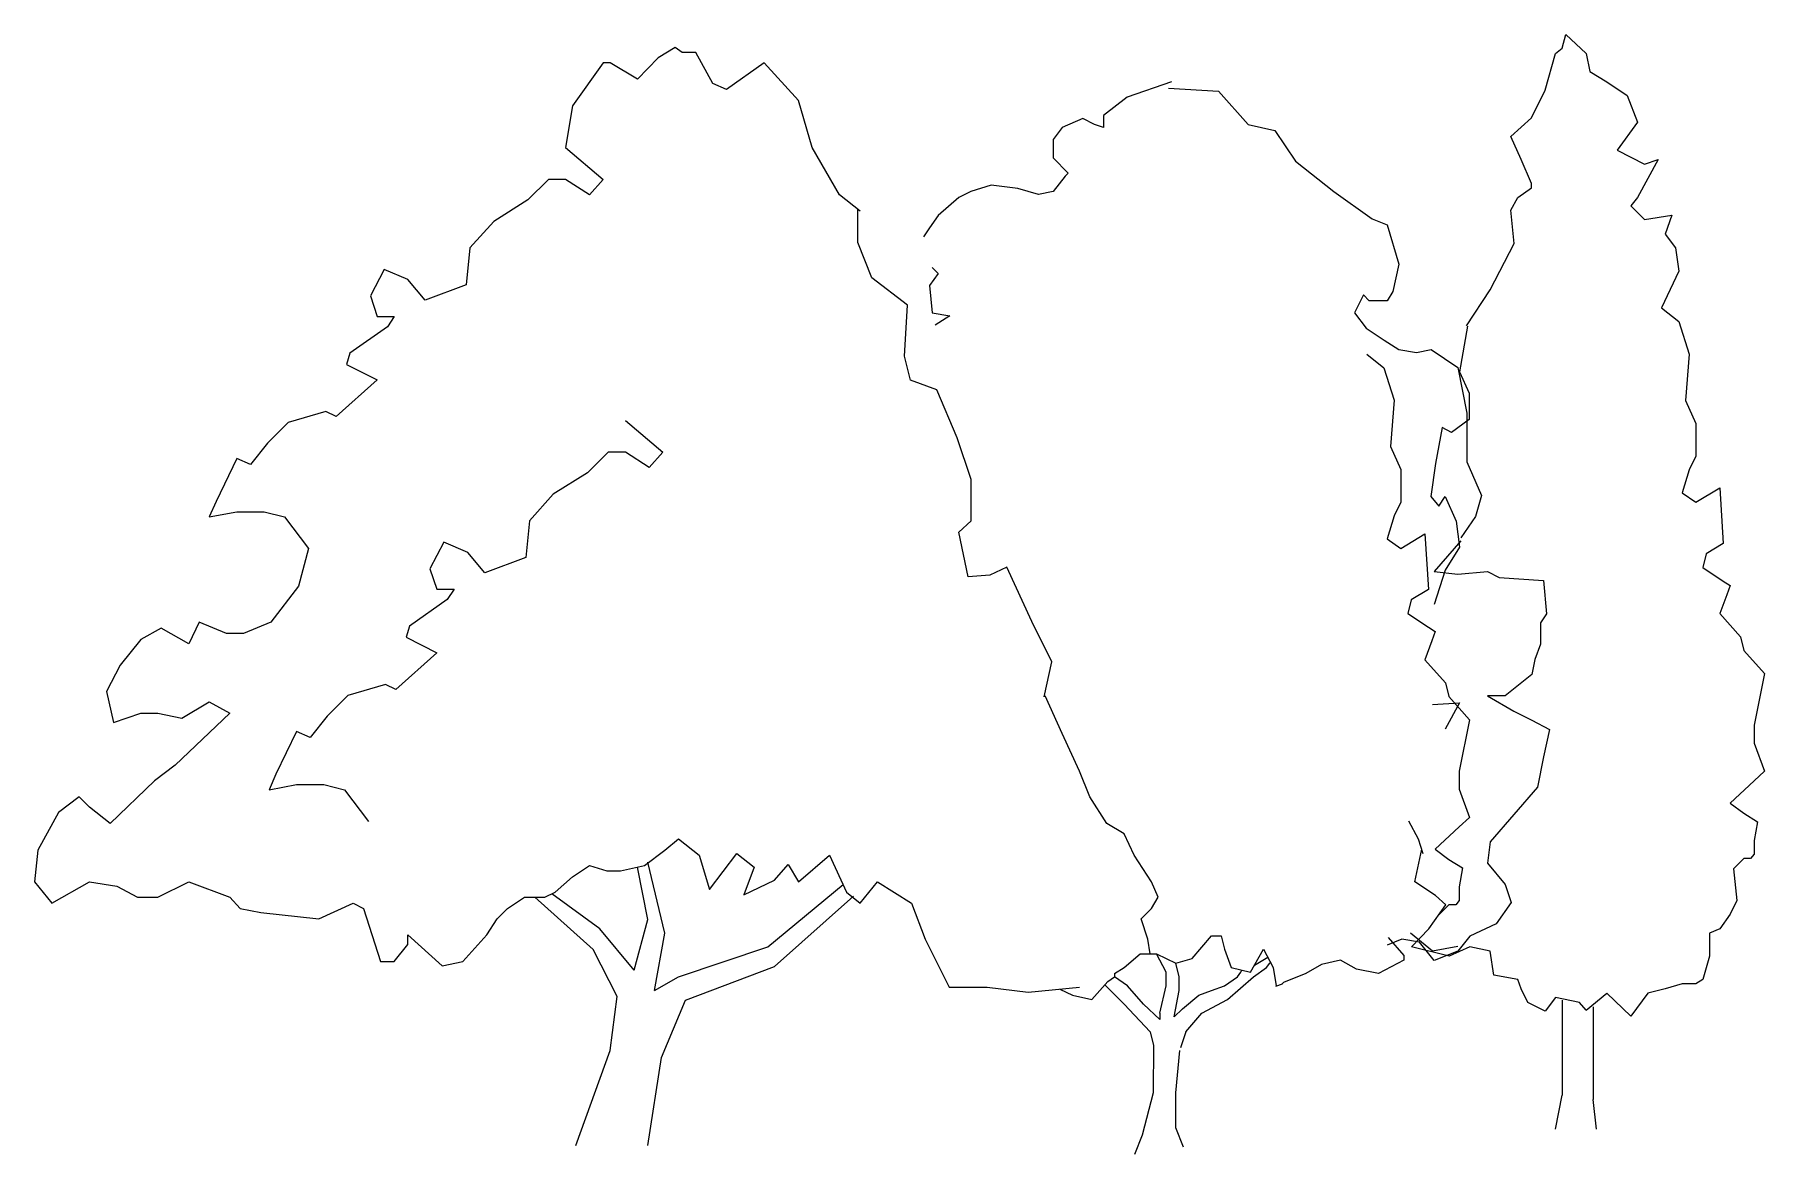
# Model space of a CAD drawing. Header units: millimetres. Extents: x 444.68 to 446.25, y 2593.16 to 2594.18.
import ezdxf

# ---------------------------------------------------------------- set-up
doc = ezdxf.new("R2010")
doc.units = ezdxf.units.MM
doc.header["$LTSCALE"] = 10
doc.layers.add('Vegetais', color=94, linetype='Continuous')

msp = doc.modelspace()

# ---------------------------------------------------------------- linework, layer by layer
at = {"layer": 'Vegetais'}
for p, q in [((446.0703, 2594.1703), (446.0734, 2594.1828)), ((446.0734, 2594.1828), (446.0921, 2594.1656)), ((445.2455, 2594.1617), (445.2267, 2594.1422)), ((445.2611, 2594.1711), (445.2455, 2594.1617)), ((445.2673, 2594.1664), (445.2611, 2594.1711)), ((445.2798, 2594.1664), (445.2673, 2594.1664)), ((445.2955, 2594.1383), (445.2798, 2594.1664)), ((446.0546, 2594.132), (446.064, 2594.1656)), ((446.064, 2594.1656), (446.0703, 2594.1703)), ((446.0921, 2594.1656), (446.0953, 2594.1492)), ((445.1955, 2594.157), (445.1673, 2594.118)), ((445.2017, 2594.157), (445.1955, 2594.157)), ((445.2267, 2594.1422), (445.2017, 2594.157)), ((445.3423, 2594.157), (445.308, 2594.1328)), ((445.3736, 2594.1226), (445.3423, 2594.157)), ((446.0953, 2594.1492), (446.1109, 2594.1398)), ((445.308, 2594.1328), (445.2955, 2594.1383)), ((445.7137, 2594.1396), (445.6733, 2594.1258)), ((445.7111, 2594.1341), (445.7568, 2594.1313)), ((445.7568, 2594.1313), (445.7838, 2594.1008)), ((446.0421, 2594.107), (446.0546, 2594.132)), ((446.1109, 2594.1398), (446.1296, 2594.1273)), ((445.1673, 2594.118), (445.1611, 2594.0797)), ((445.3861, 2594.0797), (445.3736, 2594.1226)), ((445.6733, 2594.1258), (445.6518, 2594.1091)), ((446.1296, 2594.1273), (446.139, 2594.1031)), ((445.6141, 2594.098), (445.606, 2594.087)), ((445.6329, 2594.1064), (445.6141, 2594.098)), ((445.6437, 2594.1008), (445.6329, 2594.1064)), ((445.6518, 2594.098), (445.6437, 2594.1008)), ((445.6518, 2594.1091), (445.6518, 2594.098)), ((445.7838, 2594.1008), (445.808, 2594.0953)), ((446.0234, 2594.0898), (446.0421, 2594.107)), ((446.139, 2594.1031), (446.1203, 2594.0773)), ((445.606, 2594.087), (445.606, 2594.0759)), ((445.808, 2594.0953), (445.8269, 2594.0675)), ((446.0328, 2594.0688), (446.0234, 2594.0898)), ((445.1611, 2594.0797), (445.1955, 2594.0508)), ((445.4111, 2594.0367), (445.3861, 2594.0797)), ((445.606, 2594.0759), (445.606, 2594.0703)), ((445.606, 2594.0703), (445.6195, 2594.0565)), ((445.8269, 2594.0675), (445.8619, 2594.0398)), ((446.0421, 2594.0469), (446.0328, 2594.0688)), ((446.1203, 2594.0773), (446.1453, 2594.0648)), ((446.1578, 2594.0688), (446.139, 2594.0344)), ((446.1453, 2594.0648), (446.1578, 2594.0688)), ((445.1455, 2594.0508), (445.1267, 2594.032)), ((445.1611, 2594.0508), (445.1455, 2594.0508)), ((445.183, 2594.0367), (445.1611, 2594.0508)), ((445.1955, 2594.0508), (445.183, 2594.0367)), ((445.6168, 2594.0537), (445.606, 2594.0398)), ((445.6195, 2594.0565), (445.6168, 2594.0537)), ((445.4298, 2594.0219), (445.4111, 2594.0367)), ((445.5306, 2594.0398), (445.5198, 2594.0343)), ((445.5494, 2594.0454), (445.5306, 2594.0398)), ((445.5737, 2594.0426), (445.5494, 2594.0454)), ((445.5925, 2594.0371), (445.5737, 2594.0426)), ((445.606, 2594.0398), (445.5925, 2594.0371)), ((445.8619, 2594.0398), (445.8969, 2594.0149)), ((446.0296, 2594.0344), (446.0421, 2594.043)), ((446.0421, 2594.043), (446.0421, 2594.0469)), ((445.1267, 2594.032), (445.0955, 2594.0125)), ((445.4276, 2593.9931), (445.4276, 2594.0237)), ((445.5198, 2594.0343), (445.501, 2594.0177)), ((446.0234, 2594.0227), (446.0296, 2594.0344)), ((446.0265, 2593.9922), (446.0234, 2594.0227)), ((446.139, 2594.0344), (446.1328, 2594.0266)), ((446.1328, 2594.0266), (446.1453, 2594.0141)), ((445.0955, 2594.0125), (445.0736, 2593.9883)), ((445.4929, 2594.0066), (445.4875, 2593.9983)), ((445.501, 2594.0177), (445.4929, 2594.0066)), ((445.8969, 2594.0149), (445.9104, 2594.0093)), ((445.9104, 2594.0093), (445.9211, 2593.9733)), ((446.1453, 2594.0141), (446.1703, 2594.018)), ((446.1703, 2594.018), (446.164, 2594.0008)), ((445.0736, 2593.9883), (445.0705, 2593.9547)), ((445.4403, 2593.961), (445.4276, 2593.9931)), ((446.0046, 2593.95), (446.0265, 2593.9922)), ((446.164, 2594.0008), (446.1734, 2593.9883)), ((446.1734, 2593.9883), (446.1765, 2593.9672)), ((445.9211, 2593.9733), (445.9158, 2593.9484)), ((444.9955, 2593.9687), (444.983, 2593.9445)), ((445.0173, 2593.9594), (444.9955, 2593.9687)), ((445.033, 2593.9406), (445.0173, 2593.9594)), ((445.4729, 2593.9362), (445.4403, 2593.961)), ((445.501, 2593.965), (445.4929, 2593.9539)), ((445.4956, 2593.9705), (445.501, 2593.965)), ((446.1765, 2593.9672), (446.1609, 2593.9336)), ((444.983, 2593.9445), (444.9892, 2593.9258)), ((445.0705, 2593.9547), (445.033, 2593.9406)), ((445.4929, 2593.9539), (445.4956, 2593.929)), ((445.8888, 2593.9456), (445.8807, 2593.929)), ((445.8942, 2593.94), (445.8888, 2593.9456)), ((445.9104, 2593.94), (445.8942, 2593.94)), ((445.9158, 2593.9484), (445.9104, 2593.94)), ((445.9828, 2593.9172), (446.0046, 2593.95)), ((444.9892, 2593.9258), (445.0048, 2593.9258)), ((445.0048, 2593.9258), (444.9986, 2593.9164)), ((445.4701, 2593.8895), (445.4729, 2593.9362)), ((445.4956, 2593.929), (445.5117, 2593.9262)), ((445.5117, 2593.9262), (445.4982, 2593.9179)), ((445.8807, 2593.929), (445.8915, 2593.9151)), ((446.1609, 2593.9336), (446.1765, 2593.9211)), ((444.9986, 2593.9164), (444.9642, 2593.8922)), ((445.8915, 2593.9151), (445.9077, 2593.904)), ((445.9838, 2593.917), (445.9765, 2593.8752)), ((446.1765, 2593.9211), (446.1859, 2593.8914)), ((445.9077, 2593.904), (445.9211, 2593.8957)), ((445.9211, 2593.8957), (445.9373, 2593.8929)), ((445.9373, 2593.8929), (445.9508, 2593.8957)), ((445.9508, 2593.8957), (445.975, 2593.8791)), ((444.9642, 2593.8922), (444.9611, 2593.882)), ((444.9611, 2593.882), (444.9892, 2593.868)), ((445.4757, 2593.8677), (445.4701, 2593.8895)), ((445.8919, 2593.8915), (445.9075, 2593.879)), ((445.9075, 2593.879), (445.9169, 2593.8494)), ((445.975, 2593.8791), (445.9831, 2593.8375)), ((446.1859, 2593.8914), (446.1828, 2593.8492)), ((444.9892, 2593.868), (444.9517, 2593.8344)), ((445.4998, 2593.8589), (445.4757, 2593.8677)), ((445.9765, 2593.8752), (445.9852, 2593.8558)), ((445.5183, 2593.8151), (445.4998, 2593.8589)), ((445.9169, 2593.8494), (445.9137, 2593.8072)), ((445.9852, 2593.8558), (445.9852, 2593.8319)), ((446.1828, 2593.8492), (446.1921, 2593.8281)), ((444.9423, 2593.839), (444.908, 2593.8289)), ((444.9517, 2593.8344), (444.9423, 2593.839)), ((445.2156, 2593.8308), (445.2499, 2593.8019)), ((445.9852, 2593.8319), (445.9693, 2593.8199)), ((445.9831, 2593.8375), (445.9831, 2593.7931)), ((444.908, 2593.8289), (444.8892, 2593.8101)), ((445.531, 2593.7772), (445.5183, 2593.8151)), ((445.9606, 2593.8244), (445.9547, 2593.7915)), ((445.9693, 2593.8199), (445.9606, 2593.8244)), ((446.1921, 2593.8281), (446.1921, 2593.7984)), ((444.8892, 2593.8101), (444.8736, 2593.7906)), ((445.1999, 2593.8019), (445.1812, 2593.7832)), ((445.2156, 2593.8019), (445.1999, 2593.8019)), ((445.2374, 2593.7879), (445.2156, 2593.8019)), ((445.2499, 2593.8019), (445.2374, 2593.7879)), ((445.9137, 2593.8072), (445.9231, 2593.7861)), ((446.1921, 2593.7984), (446.1859, 2593.7859)), ((444.8611, 2593.7961), (444.8423, 2593.757)), ((444.8736, 2593.7906), (444.8611, 2593.7961)), ((445.1812, 2593.7832), (445.1499, 2593.7637)), ((445.9231, 2593.7861), (445.9231, 2593.7564)), ((445.9547, 2593.7915), (445.9504, 2593.7617)), ((445.9831, 2593.7931), (445.9966, 2593.7626)), ((446.1859, 2593.7859), (446.1796, 2593.7648)), ((445.531, 2593.7393), (445.531, 2593.7772)), ((446.1921, 2593.7563), (446.214, 2593.7695)), ((446.214, 2593.7695), (446.2171, 2593.7188)), ((444.8423, 2593.757), (444.8361, 2593.743)), ((445.1499, 2593.7637), (445.1281, 2593.7394)), ((445.9231, 2593.7564), (445.9169, 2593.7439)), ((445.9504, 2593.7617), (445.9576, 2593.7527)), ((445.9576, 2593.7527), (445.9635, 2593.7617)), ((445.9635, 2593.7617), (445.9736, 2593.7392)), ((445.9966, 2593.7626), (445.9912, 2593.7432)), ((446.1796, 2593.7648), (446.1921, 2593.7563)), ((444.8361, 2593.743), (444.8611, 2593.7476)), ((444.8611, 2593.7476), (444.8861, 2593.7476)), ((444.8861, 2593.7476), (444.9048, 2593.743)), ((444.9048, 2593.743), (444.9267, 2593.714)), ((445.1281, 2593.7394), (445.1249, 2593.7058)), ((445.5197, 2593.7291), (445.531, 2593.7393)), ((445.9169, 2593.7439), (445.9106, 2593.7228)), ((445.9736, 2593.7392), (445.9765, 2593.7153)), ((445.9912, 2593.7432), (445.9777, 2593.7238)), ((445.0499, 2593.7199), (445.0374, 2593.6957)), ((445.0718, 2593.7105), (445.0499, 2593.7199)), ((445.5282, 2593.6882), (445.5197, 2593.7291)), ((445.9106, 2593.7228), (445.9231, 2593.7142)), ((445.9231, 2593.7142), (445.945, 2593.7275)), ((445.945, 2593.7275), (445.9481, 2593.6767)), ((445.9777, 2593.7211), (445.9535, 2593.6933)), ((444.9267, 2593.714), (444.9173, 2593.6797)), ((445.0874, 2593.6918), (445.0718, 2593.7105)), ((445.1249, 2593.7058), (445.0874, 2593.6918)), ((445.9765, 2593.7153), (445.9635, 2593.6944)), ((446.2015, 2593.7094), (446.1984, 2593.6969)), ((446.2171, 2593.7188), (446.2015, 2593.7094)), ((445.0374, 2593.6957), (445.0437, 2593.6769)), ((445.548, 2593.6897), (445.5282, 2593.6882)), ((445.5636, 2593.697), (445.548, 2593.6897)), ((445.5863, 2593.6474), (445.5636, 2593.697)), ((445.9635, 2593.6944), (445.9533, 2593.663)), ((445.9535, 2593.6933), (445.975, 2593.6906)), ((445.975, 2593.6906), (446.002, 2593.6933)), ((446.002, 2593.6933), (446.0127, 2593.6878)), ((446.0127, 2593.6878), (446.0531, 2593.685)), ((446.1984, 2593.6969), (446.2171, 2593.6844)), ((444.9173, 2593.6797), (444.8923, 2593.6469)), ((445.0437, 2593.6769), (445.0593, 2593.6769)), ((445.0593, 2593.6769), (445.0531, 2593.6676)), ((445.9481, 2593.6767), (445.9325, 2593.6673)), ((446.0531, 2593.685), (446.0558, 2593.6545)), ((446.2203, 2593.6719), (446.214, 2593.6547)), ((446.2171, 2593.6844), (446.2234, 2593.6805)), ((446.2234, 2593.6805), (446.2203, 2593.6719)), ((445.0531, 2593.6676), (445.0187, 2593.6433)), ((445.9325, 2593.6673), (445.9294, 2593.6548)), ((444.7923, 2593.6414), (444.7736, 2593.6312)), ((444.8173, 2593.6273), (444.7923, 2593.6414)), ((444.8267, 2593.6469), (444.8173, 2593.6273)), ((444.8517, 2593.6367), (444.8267, 2593.6469)), ((444.8923, 2593.6469), (444.8673, 2593.6367)), ((445.0187, 2593.6433), (445.0156, 2593.6332)), ((445.6047, 2593.6109), (445.5863, 2593.6474)), ((445.9294, 2593.6548), (445.9481, 2593.6423)), ((445.9481, 2593.6423), (445.9544, 2593.6384)), ((446.0558, 2593.6545), (446.0504, 2593.6462)), ((446.0504, 2593.6462), (446.0504, 2593.6268)), ((446.214, 2593.6547), (446.2328, 2593.6336)), ((444.7736, 2593.6312), (444.7548, 2593.6078)), ((444.8673, 2593.6367), (444.8517, 2593.6367)), ((445.0156, 2593.6332), (445.0437, 2593.6191)), ((445.9512, 2593.6298), (445.945, 2593.6126)), ((445.9544, 2593.6384), (445.9512, 2593.6298)), ((446.0504, 2593.6268), (446.0451, 2593.6129)), ((446.2328, 2593.6336), (446.2359, 2593.6211)), ((445.0437, 2593.6191), (445.0062, 2593.5855)), ((445.5976, 2593.5788), (445.6047, 2593.6109)), ((445.945, 2593.6126), (445.9637, 2593.5915)), ((446.0451, 2593.6129), (446.0424, 2593.5991)), ((446.2359, 2593.6211), (446.2546, 2593.6)), ((444.7548, 2593.6078), (444.7423, 2593.5836)), ((446.0424, 2593.5991), (446.0181, 2593.5797)), ((446.2546, 2593.6), (446.2453, 2593.5531)), ((444.7423, 2593.5836), (444.7486, 2593.5555)), ((444.9624, 2593.5801), (444.9437, 2593.5613)), ((444.9968, 2593.5902), (444.9624, 2593.5801)), ((445.0062, 2593.5855), (444.9968, 2593.5902)), ((445.6142, 2593.5453), (445.5986, 2593.5797)), ((445.9637, 2593.5915), (445.9669, 2593.579)), ((445.9669, 2593.579), (445.9856, 2593.5579)), ((446.0181, 2593.5797), (446.002, 2593.5797)), ((446.002, 2593.5797), (446.0262, 2593.5658)), ((444.7486, 2593.5555), (444.7736, 2593.564)), ((444.7736, 2593.564), (444.7892, 2593.564)), ((444.7892, 2593.564), (444.8111, 2593.5594)), ((444.8548, 2593.564), (444.8048, 2593.5164)), ((444.8111, 2593.5594), (444.8361, 2593.5742)), ((444.8361, 2593.5742), (444.8548, 2593.564)), ((444.9437, 2593.5613), (444.9281, 2593.5418)), ((445.9518, 2593.5719), (445.9765, 2593.5734)), ((445.9765, 2593.5734), (445.9635, 2593.5495)), ((446.0262, 2593.5658), (446.0424, 2593.5575)), ((444.9156, 2593.5472), (444.8968, 2593.5082)), ((444.9281, 2593.5418), (444.9156, 2593.5472)), ((445.9856, 2593.5579), (445.9762, 2593.5111)), ((446.0424, 2593.5575), (446.0585, 2593.5492)), ((446.0585, 2593.5492), (446.0531, 2593.5242)), ((446.2453, 2593.5531), (446.2453, 2593.5367)), ((445.6298, 2593.5109), (445.6142, 2593.5453)), ((446.2453, 2593.5367), (446.2546, 2593.5109)), ((444.8048, 2593.5164), (444.7861, 2593.5023)), ((446.0531, 2593.5242), (446.0477, 2593.4965)), ((444.7861, 2593.5023), (444.7455, 2593.4633)), ((444.8968, 2593.5082), (444.8906, 2593.4941)), ((444.8906, 2593.4941), (444.9156, 2593.4988)), ((444.9156, 2593.4988), (444.9406, 2593.4988)), ((444.9406, 2593.4988), (444.9593, 2593.4941)), ((445.6392, 2593.4875), (445.6298, 2593.5109)), ((445.9762, 2593.5111), (445.9762, 2593.4947)), ((446.2453, 2593.5023), (446.2234, 2593.482)), ((446.2546, 2593.5109), (446.2453, 2593.5023)), ((444.7173, 2593.4875), (444.6986, 2593.4734)), ((444.7267, 2593.4781), (444.7173, 2593.4875)), ((444.9593, 2593.4941), (444.9812, 2593.4652)), ((445.6548, 2593.4633), (445.6392, 2593.4875)), ((445.9762, 2593.4947), (445.9856, 2593.4689)), ((446.0477, 2593.4965), (446.0262, 2593.4716)), ((444.6986, 2593.4734), (444.6798, 2593.439)), ((444.7455, 2593.4633), (444.7267, 2593.4781)), ((445.9856, 2593.4689), (445.9762, 2593.4603)), ((446.0262, 2593.4716), (446.0046, 2593.4466)), ((446.2234, 2593.482), (446.2359, 2593.4727)), ((446.2359, 2593.4727), (446.2484, 2593.4648)), ((445.6705, 2593.4539), (445.6548, 2593.4633)), ((445.6798, 2593.4344), (445.6705, 2593.4539)), ((445.9301, 2593.4658), (445.9388, 2593.4494)), ((445.9762, 2593.4603), (445.9544, 2593.44)), ((446.2484, 2593.4648), (446.2453, 2593.4477)), ((444.6798, 2593.439), (444.6767, 2593.4101)), ((445.233, 2593.425), (445.2517, 2593.439)), ((445.2517, 2593.439), (445.2642, 2593.4492)), ((445.2642, 2593.4492), (445.283, 2593.4344)), ((445.2923, 2593.4031), (445.3173, 2593.4359)), ((445.3173, 2593.4359), (445.333, 2593.4234)), ((445.9359, 2593.4102), (445.9421, 2593.4398)), ((445.9388, 2593.4494), (445.9431, 2593.4359)), ((445.9544, 2593.44), (445.9669, 2593.4306)), ((446.0046, 2593.4466), (446.002, 2593.4272)), ((446.2453, 2593.4352), (446.2421, 2593.4313)), ((446.2453, 2593.4477), (446.2453, 2593.4352)), ((445.1673, 2593.4148), (445.183, 2593.425)), ((445.183, 2593.425), (445.1986, 2593.4203)), ((445.1986, 2593.4203), (445.2111, 2593.4203)), ((445.2111, 2593.4203), (445.233, 2593.425)), ((445.283, 2593.4344), (445.2923, 2593.4031)), ((445.333, 2593.4234), (445.3236, 2593.3984)), ((445.3517, 2593.4117), (445.3642, 2593.4258)), ((445.3642, 2593.4258), (445.3736, 2593.4101)), ((445.3736, 2593.4101), (445.4017, 2593.4344)), ((445.4017, 2593.4344), (445.4173, 2593.4008)), ((445.6955, 2593.4101), (445.6798, 2593.4344)), ((445.9669, 2593.4306), (445.9794, 2593.4228)), ((445.9794, 2593.4228), (445.9762, 2593.4056)), ((446.002, 2593.4272), (446.0181, 2593.4078)), ((446.2359, 2593.4313), (446.2265, 2593.4219)), ((446.2265, 2593.4219), (446.2296, 2593.393)), ((446.2421, 2593.4313), (446.2359, 2593.4313)), ((444.6767, 2593.4101), (444.6923, 2593.3906)), ((444.6923, 2593.3906), (444.7267, 2593.4101)), ((444.7267, 2593.4101), (444.7517, 2593.4062)), ((444.7517, 2593.4062), (444.7705, 2593.3961)), ((444.7892, 2593.3961), (444.8173, 2593.4101)), ((444.8173, 2593.4101), (444.8548, 2593.3961)), ((445.1517, 2593.4008), (445.1673, 2593.4148)), ((445.3236, 2593.3984), (445.3517, 2593.4117)), ((445.4298, 2593.3906), (445.4455, 2593.4101)), ((445.4455, 2593.4101), (445.4767, 2593.3906)), ((445.7017, 2593.3961), (445.6955, 2593.4101)), ((445.9546, 2593.3977), (445.9359, 2593.4102)), ((445.9762, 2593.4056), (445.9762, 2593.3931)), ((446.0181, 2593.4078), (446.0235, 2593.3912)), ((444.7705, 2593.3961), (444.7892, 2593.3961)), ((444.8548, 2593.3961), (444.8642, 2593.3859)), ((444.9361, 2593.3765), (444.9673, 2593.3906)), ((444.9673, 2593.3906), (444.9767, 2593.3859)), ((445.108, 2593.3859), (445.1236, 2593.3961)), ((445.1236, 2593.3961), (445.1423, 2593.3961)), ((445.1423, 2593.3961), (445.1517, 2593.4008)), ((445.4173, 2593.4008), (445.4298, 2593.3906)), ((445.4767, 2593.3906), (445.4892, 2593.3578)), ((445.6955, 2593.3859), (445.7017, 2593.3961)), ((445.9484, 2593.3672), (445.964, 2593.3891)), ((445.964, 2593.3891), (445.9546, 2593.3977)), ((445.9669, 2593.3892), (445.9575, 2593.3798)), ((445.9731, 2593.3892), (445.9669, 2593.3892)), ((445.9762, 2593.3931), (445.9731, 2593.3892)), ((446.0235, 2593.3912), (446.01, 2593.3718)), ((446.2296, 2593.393), (446.2234, 2593.3805)), ((444.8642, 2593.3859), (444.883, 2593.382)), ((444.883, 2593.382), (444.9361, 2593.3765)), ((444.9767, 2593.3859), (444.9923, 2593.3375)), ((445.0892, 2593.3617), (445.0986, 2593.3765)), ((445.0986, 2593.3765), (445.108, 2593.3859)), ((445.6861, 2593.3765), (445.6955, 2593.3859)), ((445.6923, 2593.3578), (445.6861, 2593.3765)), ((446.2234, 2593.3805), (446.214, 2593.3672)), ((445.0173, 2593.3531), (445.0173, 2593.3617)), ((445.0173, 2593.3617), (445.0486, 2593.3336)), ((445.0673, 2593.3375), (445.0892, 2593.3617)), ((445.4892, 2593.3578), (445.5111, 2593.314)), ((445.6943, 2593.3444), (445.6923, 2593.3578)), ((445.7327, 2593.3402), (445.7503, 2593.361)), ((445.7503, 2593.361), (445.7592, 2593.361)), ((445.7592, 2593.361), (445.7622, 2593.3486)), ((445.9238, 2593.3579), (445.9104, 2593.3524)), ((445.9115, 2593.3592), (445.9258, 2593.3429)), ((445.94, 2593.3552), (445.9238, 2593.3579)), ((445.9518, 2593.347), (445.9317, 2593.3633)), ((445.9328, 2593.3508), (445.9484, 2593.3672)), ((445.9858, 2593.3607), (445.975, 2593.3468)), ((446.01, 2593.3718), (445.9858, 2593.3607)), ((446.214, 2593.3672), (446.2046, 2593.3633)), ((446.2046, 2593.3633), (446.2046, 2593.3422)), ((445.0048, 2593.3375), (445.0173, 2593.3531)), ((445.6706, 2593.3319), (445.6853, 2593.3444)), ((445.6853, 2593.3444), (445.6884, 2593.3444)), ((445.6884, 2593.3444), (445.7001, 2593.3444)), ((445.7001, 2593.3444), (445.7179, 2593.336)), ((445.7622, 2593.3486), (445.7681, 2593.3319)), ((445.7859, 2593.3277), (445.7976, 2593.3486)), ((445.7976, 2593.3486), (445.8065, 2593.3319)), ((445.9258, 2593.3429), (445.9258, 2593.3388)), ((445.9671, 2593.3422), (445.9328, 2593.3508)), ((445.9535, 2593.3385), (445.94, 2593.3552)), ((445.975, 2593.3511), (445.9518, 2593.347)), ((445.975, 2593.3468), (445.9535, 2593.3385)), ((445.9859, 2593.3508), (445.9671, 2593.3422)), ((446.0046, 2593.3469), (445.9859, 2593.3508)), ((446.0078, 2593.325), (446.0046, 2593.3469)), ((446.2046, 2593.3422), (446.1984, 2593.3211)), ((444.9923, 2593.3375), (445.0048, 2593.3375)), ((445.0486, 2593.3336), (445.0673, 2593.3375)), ((445.6619, 2593.3265), (445.6706, 2593.3319)), ((445.6619, 2593.3265), (445.6619, 2593.3235)), ((445.7179, 2593.336), (445.7327, 2593.3402)), ((445.7681, 2593.3319), (445.7859, 2593.3277)), ((445.777, 2593.3277), (445.7779, 2593.3295)), ((445.7779, 2593.3295), (445.7779, 2593.3296)), ((445.7896, 2593.3339), (445.7892, 2593.3335)), ((445.8006, 2593.3319), (445.8035, 2593.336)), ((445.8035, 2593.336), (445.804, 2593.3366)), ((445.8065, 2593.3319), (445.8093, 2593.3152)), ((445.8363, 2593.3265), (445.8159, 2593.3184)), ((445.8506, 2593.3347), (445.8363, 2593.3265)), ((445.8679, 2593.3388), (445.8506, 2593.3347)), ((445.8825, 2593.3306), (445.8679, 2593.3388)), ((445.9026, 2593.3265), (445.8825, 2593.3306)), ((445.9258, 2593.3388), (445.9026, 2593.3265)), ((446.0296, 2593.3211), (446.0078, 2593.325)), ((445.5111, 2593.314), (445.5455, 2593.314)), ((445.5455, 2593.314), (445.583, 2593.3094)), ((445.583, 2593.3094), (445.6298, 2593.314)), ((445.6119, 2593.3123), (445.6235, 2593.3069)), ((445.6411, 2593.3027), (445.6558, 2593.3193)), ((445.653, 2593.3162), (445.6706, 2593.2985)), ((445.6558, 2593.3193), (445.6619, 2593.3235)), ((445.6736, 2593.3152), (445.6619, 2593.3235)), ((445.8091, 2593.3151), (445.815, 2593.3171)), ((445.8159, 2593.3184), (445.8147, 2593.317)), ((446.0328, 2593.3125), (446.0296, 2593.3211)), ((446.039, 2593.3), (446.0328, 2593.3125)), ((446.164, 2593.3125), (446.1484, 2593.3086)), ((446.1796, 2593.3172), (446.164, 2593.3125)), ((446.1921, 2593.3172), (446.1796, 2593.3172)), ((446.1984, 2593.3211), (446.1921, 2593.3172)), ((445.6235, 2593.3069), (445.6411, 2593.3027)), ((446.0546, 2593.2922), (446.039, 2593.3)), ((446.064, 2593.3047), (446.0546, 2593.2922)), ((446.0859, 2593.3), (446.064, 2593.3047)), ((446.0921, 2593.293), (446.0859, 2593.3)), ((446.0921, 2593.293), (446.1109, 2593.3086)), ((446.1328, 2593.2875), (446.1109, 2593.3086)), ((446.1484, 2593.3086), (446.1328, 2593.2875))]:
    msp.add_line(p, q, dxfattribs=at)
at = {"layer": 'Vegetais', "color": 34}
for p, q in [((445.2361, 2593.3758), (445.2267, 2593.4234)), ((445.2517, 2593.3633), (445.2361, 2593.4281)), ((445.3455, 2593.3508), (445.4142, 2593.4078)), ((445.1861, 2593.3484), (445.133, 2593.3961)), ((445.1923, 2593.3672), (445.1486, 2593.3992)), ((445.4236, 2593.3969), (445.3517, 2593.3328)), ((445.2236, 2593.3297), (445.2361, 2593.3758)), ((445.2236, 2593.3297), (445.1923, 2593.3672)), ((445.2423, 2593.3109), (445.2517, 2593.3633)), ((445.208, 2593.3055), (445.1861, 2593.3484)), ((445.2642, 2593.3234), (445.3455, 2593.3508)), ((445.709, 2593.3277), (445.7001, 2593.3444)), ((445.8016, 2593.3411), (445.7896, 2593.3339)), ((445.2705, 2593.3023), (445.3517, 2593.3328)), ((445.709, 2593.3152), (445.709, 2593.3277)), ((445.7207, 2593.3235), (445.7179, 2593.336)), ((445.774, 2593.3235), (445.777, 2593.3277)), ((445.7887, 2593.3235), (445.8006, 2593.3319)), ((445.2423, 2593.3109), (445.2642, 2593.3234)), ((445.6884, 2593.2985), (445.6736, 2593.3152)), ((445.7031, 2593.2902), (445.709, 2593.3152)), ((445.7161, 2593.287), (445.7207, 2593.311)), ((445.7207, 2593.311), (445.7207, 2593.3235)), ((445.7386, 2593.3069), (445.7503, 2593.311)), ((445.7503, 2593.311), (445.7622, 2593.3152)), ((445.7622, 2593.3152), (445.774, 2593.3235)), ((445.765, 2593.3027), (445.7887, 2593.3235)), ((445.2017, 2593.2562), (445.208, 2593.3055)), ((445.2486, 2593.25), (445.2705, 2593.3023)), ((445.6706, 2593.2985), (445.6943, 2593.2734)), ((445.7031, 2593.2846), (445.6884, 2593.2985)), ((445.7161, 2593.287), (445.7238, 2593.2943)), ((445.7238, 2593.2943), (445.7386, 2593.3069)), ((445.7416, 2593.2902), (445.765, 2593.3027)), ((446.0703, 2593.3023), (446.0703, 2593.2156)), ((446.0984, 2593.2961), (446.0984, 2593.2117)), ((445.7031, 2593.2902), (445.7031, 2593.2846)), ((445.7268, 2593.2734), (445.7416, 2593.2902)), ((445.6943, 2593.2734), (445.6973, 2593.261)), ((445.7268, 2593.2734), (445.7221, 2593.2586)), ((445.1705, 2593.1695), (445.2017, 2593.2562)), ((445.2361, 2593.1695), (445.2486, 2593.25)), ((445.6973, 2593.261), (445.6971, 2593.2176)), ((445.721, 2593.2562), (445.7176, 2593.2176)), ((445.6971, 2593.2176), (445.6869, 2593.1791)), ((445.7176, 2593.2176), (445.7176, 2593.1861)), ((446.064, 2593.1844), (446.0703, 2593.2156)), ((446.1015, 2593.1844), (446.0984, 2593.2117)), ((445.7176, 2593.1861), (445.7244, 2593.1685)), ((445.6869, 2593.1791), (445.6801, 2593.1615))]:
    msp.add_line(p, q, dxfattribs=at)

doc.saveas('drawing.dxf')
